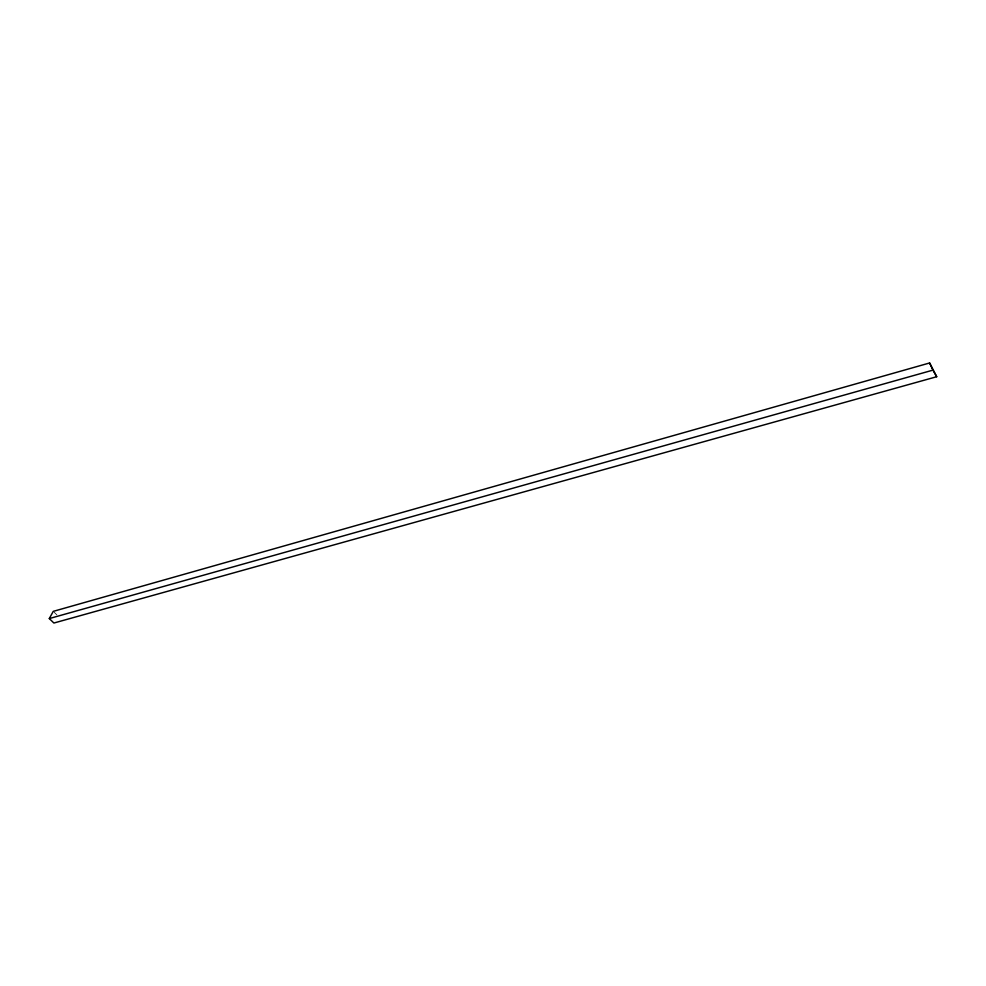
<?xml version="1.0" encoding="UTF-8"?>
<svg xmlns="http://www.w3.org/2000/svg" width="986" height="986" viewBox="0 0 986 986"><rect width="100%" height="100%" fill="white"/><g stroke="black" fill="none" stroke-linecap="round" stroke-linejoin="round"><path stroke-width="0.74" stroke-dasharray="4.93 3.7" d="M54.168 612.257L56.905 614.931"/><path stroke-width="1.48" d="M49.3 618.567L53.256 611.369L929.613 362.971L936.7 376.726L53.885 623.029L49.3 618.567L932.978 370.12L936.7 376.726M929.613 362.971L932.978 370.12"/></g></svg>
